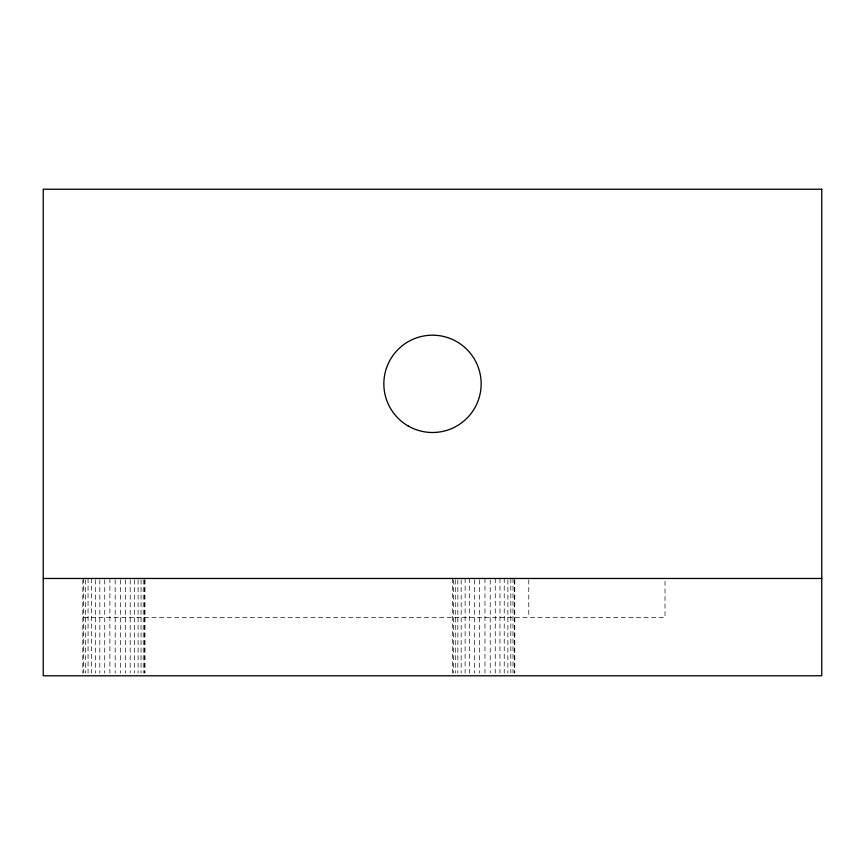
<?xml version="1.0" encoding="UTF-8"?>
<svg xmlns="http://www.w3.org/2000/svg" width="865" height="865" viewBox="0 0 865 865"><rect width="100%" height="100%" fill="white"/><g stroke="black" fill="none" stroke-linecap="round" stroke-linejoin="round"><path stroke-width="0.65" stroke-dasharray="4.33 3.24" d="M83.721 617.394L665.012 617.394L665.012 579.81M528.774 579.81L528.774 617.394M514.783 579.82L514.783 673.078M514.34 579.82L514.34 673.078M512.999 578.469L512.999 673.078M510.826 578.469L510.826 673.078M507.874 579.82L507.874 673.078M504.219 578.469L504.219 673.078M499.97 578.469L499.97 673.078M495.256 578.469L495.256 673.078M490.206 579.82L490.206 673.078M484.962 578.469L484.962 673.078M479.686 579.82L479.686 673.078M474.528 579.82L474.528 673.078M469.619 578.469L469.619 673.078M465.121 578.469L465.121 673.078M461.164 579.82L461.164 673.078M457.845 579.82L457.845 673.078M455.271 579.82L455.271 673.078M453.509 579.82L453.509 673.078M452.611 578.469L452.611 673.078M144.996 579.82L144.996 673.078M144.552 579.82L144.552 673.078M143.222 579.82L143.222 673.078M141.038 579.82L141.038 673.078M138.086 579.82L138.086 673.078M134.432 579.82L134.432 673.078M130.183 579.82L130.183 673.078M125.468 579.82L125.468 673.078M120.419 579.82L120.419 673.078M115.175 579.82L115.175 673.078M109.898 578.469L109.898 673.078M104.741 579.82L104.741 673.078M99.832 579.82L99.832 673.078M95.334 579.82L95.334 673.078M91.376 578.469L91.376 673.078M88.057 578.469L88.057 673.078M85.484 579.82L85.484 673.078M83.721 578.469L83.721 673.078M82.824 579.82L82.824 673.078"/><path stroke-width="1.3" d="M43.25 578.469L821.75 578.469M821.75 189.219L43.25 189.219L43.25 675.781L821.75 675.781L821.75 189.219M408.172 425.98A48.656 48.656 0 0 0 481.156 383.844A48.656 48.656 0 0 0 408.172 341.707A48.656 48.656 0 0 0 408.172 425.98"/></g></svg>
